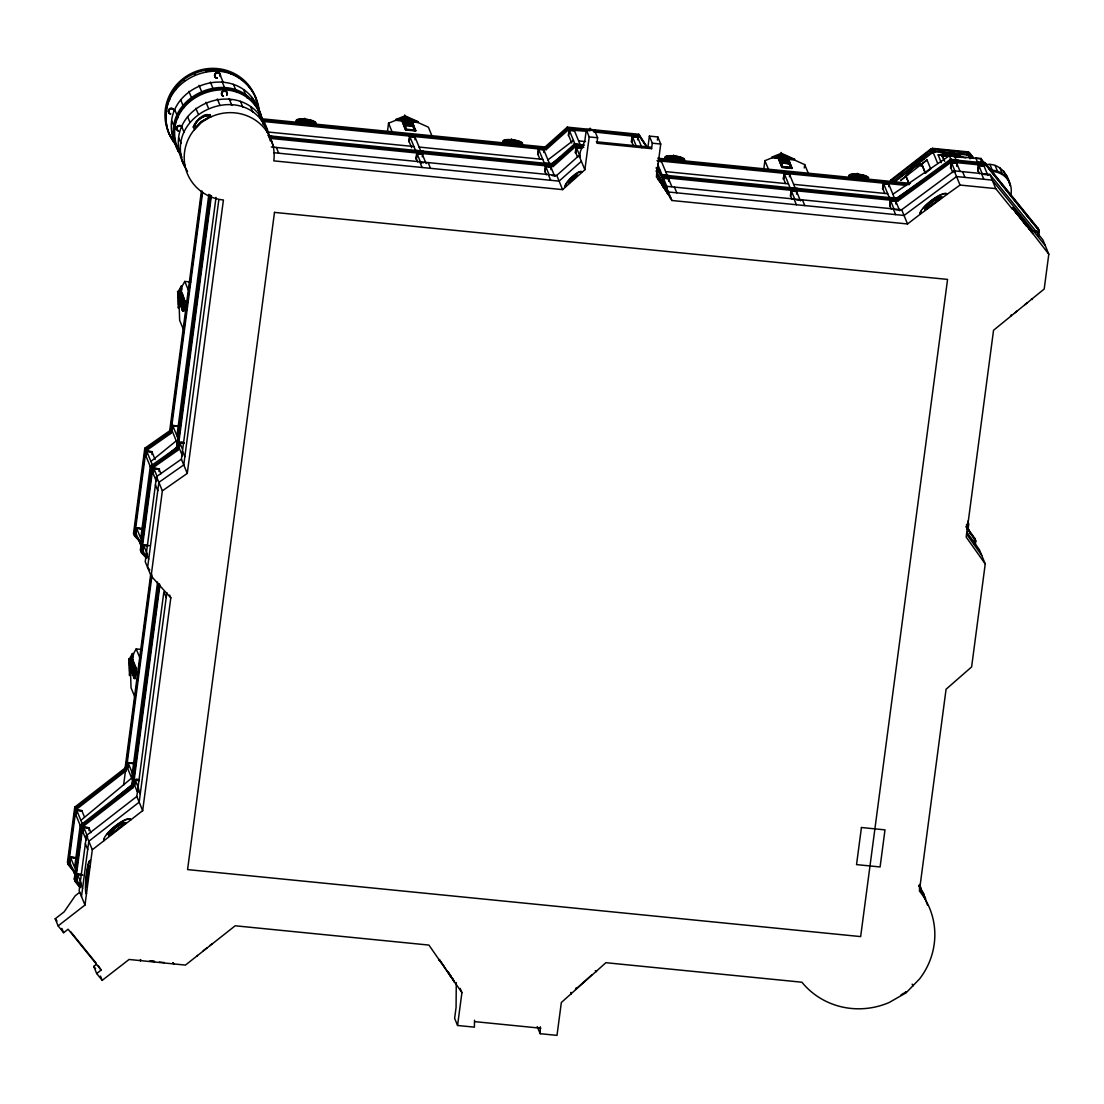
<?xml version="1.0" encoding="UTF-8"?>
<svg xmlns="http://www.w3.org/2000/svg" width="1104" height="1104" viewBox="0 0 1104 1104"><rect width="100%" height="100%" fill="white"/><g stroke="black" fill="none" stroke-linecap="round" stroke-linejoin="round"><path stroke-width="1.5" d="M969.188 155.512L969.795 157.016L970.471 156.492L969.202 152.476L967.849 153.525L970.03 158.797M970.471 156.492L970.526 154.477M177.551 146.625C156.064 124.918 165.973 84.359 194.566 73.595C221.628 61.148 255.562 80.178 259.026 109.572L255.41 96.904M257.908 110.179L257.922 106.895A46.92 45.181 -22.4 0 0 193.987 72.202A46.92 45.181 -22.4 0 0 174.432 142.209M89.314 866.171L86.554 887.078L86.747 877.432L87.947 869.51L89.728 866.212L87.492 874.589L86.968 887.119M263.815 124.876C248.897 58.733 148.874 96.131 180.89 155.609M255.935 98.187C231.868 43.829 147.136 79.557 169.505 134.757M970.913 158.383L968.76 155.733L968.07 151.883L932.369 148.322L933.073 152.173L894.102 182.436L892.46 179.662L894.102 182.436M934.577 149.744L934.757 152.338L934.357 149.206L932.894 149.578M940.967 150.379L941.146 152.987L940.746 149.84L942.65 150.544L942.83 153.152L942.65 150.544M949.895 151.262L950.075 153.87L949.675 150.737L951.579 151.441L951.758 154.036L951.579 151.441M958.824 152.159L959.003 154.753L958.603 151.621L960.508 152.324L960.687 154.933L960.508 152.324M966.897 152.959L967.076 155.567L966.676 152.421L968.581 153.125M76.148 874.382L68.531 865.081L75.845 809.812L74.741 807.134L125.138 767.998M79.861 887.326L75.5 881.999L82.8 826.703L81.572 823.708L80.661 832.347M141.036 542.892L134.647 536.02L145.894 450.901L144.79 448.224L169.699 430.781L201.37 191.282M145.88 557.534L141.602 552.925L152.863 467.806L151.621 464.798L150.71 473.437M75.845 809.812L126.201 770.702L152.048 574.963M145.894 450.901L170.803 433.458L202.625 192.275M82.8 826.703L133.17 787.607L159.928 585.037M152.863 467.806L177.772 450.363L211.416 195.656M74.741 807.134L67.427 862.403L68.531 865.081M70.228 856.98L69.58 862.817L70.228 856.98L76.066 857.767L70.311 857.201M76.452 809.922L75.803 815.746L76.452 809.922L82.289 810.709L76.535 810.129M76.99 861.023L75.748 858.015L70.559 857.504L69.897 862.569L75.5 876.162M84.442 816.946L81.972 810.943L76.783 810.433L76.121 815.497L81.254 827.959M74.644 867.427L80.206 825.419M81.599 874.534L77.294 874.106L76.549 879.709M83.518 827.048L89.355 827.834L83.518 827.048L82.772 832.664M82.814 875.127L77.625 874.616L76.949 879.681L80.137 887.409M90.942 832.72L89.038 828.083L83.849 827.558L83.173 832.623L86.36 840.365M166.221 597.568L163.861 591.841L136.813 796.439L86.443 835.535L79.129 890.804L84.994 905.032L58.126 925.897L63.632 932.701L68.117 929.223L101.168 970.057L96.683 973.535L102.203 980.338L129.071 959.473L140.484 960.618A16.988 4.016 7.5 0 1 140.608 959.569M88.982 830.636L89.258 827.614M81.489 896.531L88.803 841.262L139.173 802.166L166.87 592.641M134.647 536.02L133.529 533.342L144.79 448.224M84.994 905.032L92.308 849.763L86.443 835.535M136.344 527.919L142.181 528.706L136.344 527.919L135.599 533.536M146.515 451.012L152.352 451.798L146.515 451.012L145.769 456.628M141.864 528.954L136.675 528.43L135.999 533.494L141.671 547.239M155.126 459.554L152.035 452.047L146.846 451.522L146.17 456.587L151.841 470.332M140.76 538.352L150.268 466.509M151.979 454.6L152.255 451.591M140.539 550.344L151.8 465.226L176.709 447.782L210.146 194.856M149.15 545.611L143.396 545.045L142.664 550.661M153.566 468.137L159.404 468.924L153.566 468.137L152.835 473.754M147.619 545.942L143.727 545.555L143.065 550.62L146.252 558.362M161.005 473.809L159.086 469.172L153.898 468.662L153.235 473.726L156.423 481.454M134.578 696.362L131.045 687.806L130.631 675.538L129.513 675.427L132.397 653.582L133.515 653.692L136.192 648.917L142.209 649.511M179.883 294.851L180.711 288.586L179.731 290.352L179.883 294.851L180.725 294.934M131.611 659.571L132.728 659.681L136.454 668.72L135.143 678.574L134.302 678.491L130.576 669.466L131.887 659.599L135.985 669.507M183.167 328.882L179.648 320.326L179.221 308.057L178.379 307.975L181.277 286.143L182.119 286.226L184.782 281.437L190.799 282.044M130.99 669.079L132.149 660.316M216.025 197.368L181.401 459.181L156.506 476.624L145.245 561.743L151.11 575.971L170.816 597.857L142.664 810.667L130.865 819.817A16.988 4.416 -39 0 0 120.419 822.659M180.932 293.374L181.553 288.668L179.731 290.352M130.631 675.538L133.515 653.692M179.221 308.057L180.035 301.958L179.193 301.875L182.919 310.9L183.761 310.983L185.058 301.13L181.332 292.105L180.49 292.022C184.837 291.194 186.355 319.636 181.843 305.739M183.761 310.983L179.911 301.42L182.119 286.226M131.045 672.377L132.121 663.2M132.425 662.952L134.095 667.34L132.425 660.868M180.256 301.254C179.51 292.974 184.534 311.908 180.573 298.922L180.725 295.61L182.698 299.764L181.967 305.366L179.98 301.213L181.235 304.262M182.464 299.46L181.028 293.278M132.549 663.89L133.101 661.862M156.837 480.419L157.237 477.328M180.38 302.192L180.628 300.067L180.352 302.123M132.356 667.478C133.708 658.343 130.603 669.466 133.184 669.824M133.073 661.793L132.521 663.821M181.373 296.534L180.973 299.888L181.401 296.603M181.677 294.202L181.442 296.327L181.429 294.244M132.521 668.527L133.211 665.201L132.935 669.535M132.991 664.967L133.239 662.842L132.963 664.898M132.742 668.762L132.494 670.887L132.77 668.831M158.948 471.518L159.321 468.717M181.815 297.611L181.139 300.937L181.843 297.68M181.18 305.987L182.284 296.327L181.774 305.932L182.339 297.224M134.012 664.843L132.577 673.578L133.957 663.946L133.17 673.523L133.681 664.663M181.47 306.015L182.629 297.252M133.515 673.357L135.171 677.373L133.515 673.357L134.288 665.381M183.775 309.782L182.119 305.767L182.891 297.79M134.302 678.491L135.613 668.638L136.454 668.72M182.919 310.9L184.216 301.047L185.058 301.13M135.171 677.373L136.22 669.424L132.425 660.523M183.209 310.238L184.092 301.447C170.72 269.376 188.977 334.07 179.911 301.42M134.895 677.718L130.714 669.052L134.315 677.801L136.027 669.231M124.959 769.046L150.765 573.97M123.593 785.179L162.357 490.852L156.506 476.624M202.156 191.116L170.278 432.175L145.369 449.618L134.108 534.736L139.587 540.822M127.346 766.811L127.898 762.602L133.736 763.388L127.898 762.602M172.5 425.357L171.851 431.181L172.5 425.357L178.337 426.144L172.583 425.564M127.995 762.823L127.167 768.218M133.418 763.637L128.243 763.112L127.567 768.191L133.225 781.922M178.02 426.392L172.831 425.868L172.169 430.933L177.302 443.394M157.582 582.043L131.652 778.113L80.882 820.355M176.93 435.79L208.849 194.345M158.672 584.14L132.107 785.027L81.737 824.136L74.437 879.419L79.805 886.057M159.5 583.906L132.715 786.49L82.345 825.585L75.031 880.868L80.413 887.506M210.754 196.319L177.302 449.245L152.407 466.688L141.146 551.807L146.625 557.879M134.964 779.728C134.633 794.825 131.445 774.635 139.27 780.155M179.566 442.483C179.221 457.58 176.047 437.391 183.871 442.911M139.187 780.638L135.295 780.252L134.633 785.317L137.172 791.499M183.788 443.38L179.897 442.994L179.221 448.058L182.408 455.8M138.221 792.01L138.635 788.932M218.84 199.7L183.761 464.908L158.866 482.351L147.605 567.47L149.799 569.899M162.357 490.852L187.266 473.409L223.422 199.976A45.223 43.525 -22.4 0 1 193.435 130.796L194.497 129.72L193.283 127.07C194.828 121.274 206.724 109.489 210.961 117.024L211.871 116.486A45.223 43.525 -22.4 0 1 273.792 160.867L562.612 189.626L565.289 187.238A11.371 2.898 -43.1 0 1 570.423 178.903A11.371 2.898 -43.1 0 1 580.469 171.755M172.983 962.798A16.988 4.016 7.5 0 1 174.004 963.944L140.484 960.618M263.318 124.407L263.69 121.592L263.401 124.614M296.079 122.309L296.286 120.667A9.95 2.36 7.5 0 1 301.406 118.97A9.95 2.36 7.5 0 1 312.322 120.571L315.316 121.937L315.703 124.269M315.923 122.627L315.082 122.53A9.094 2.153 7.5 0 0 305.173 119.37A9.094 2.153 7.5 0 0 297.128 120.75L296.921 122.392A9.094 2.153 7.5 0 0 297.459 123.013M299.156 122.613L299.267 121.799A6.817 1.615 7.5 0 1 305.297 120.764A6.817 1.615 7.5 0 1 312.736 123.137L314.971 123.358A9.094 2.153 7.5 0 0 305.063 120.184A9.094 2.153 7.5 0 0 297.017 121.578L299.267 121.799M312.736 123.137L312.625 123.952A6.817 1.615 7.5 0 0 312.653 123.689M314.861 124.186L315.082 122.53M387.449 131.583L388.553 123.193L395.743 120.322L401.87 120.929L405.596 129.968L415.697 130.976L412.082 121.109L411.971 121.937L418.099 122.544L428.38 127.167L431.899 135.723M395.743 120.322L395.853 119.494L405.058 115.823L418.209 121.73L418.099 122.544M411.544 121.481L398.516 120.184L401.608 118.169L405.872 120.088L398.627 119.37L401.608 118.169M401.87 120.929L401.98 120.115L405.596 129.968M411.406 121.495L414.966 130.479L406.272 129.623L415.145 130.231L411.571 121.205L402.56 120.584L406.479 129.817L414.649 130.355M402.712 120.626L411.378 121.771L414.966 130.479M403.36 122.254L405.472 122.116L403.333 122.171M403.802 123.317L405.941 123.262M404.602 117.755L404.713 116.941L402.408 117.852L405.692 119.329L405.582 120.143L404.602 117.755L402.311 118.68M404.285 124.131L406.382 124.338M404.464 124.821L413.2 125.842M405.058 121.481L406.755 125.608L405.058 121.481L402.988 120.998L408.742 121.578L410.44 125.704M404.851 125.525L412.993 126.325M405.43 122.392L403.388 121.978M405.748 122.144L409.073 122.751M406.286 117.921L406.382 117.107L409.667 118.57L409.556 119.398L406.286 117.921L407.266 120.308M406.921 121.44L407.031 120.612M407.072 125.373L405.375 121.247L408.742 121.578M409.018 121.606L411.13 121.813L409.018 121.606L410.716 125.732M409.556 123.551L406.148 123.496L409.584 123.62M409.957 124.904L406.603 124.559M410.702 119.908L410.812 119.094L415.076 120.998L414.966 121.826L410.702 119.908L407.583 121.095M409.501 136.109L415.339 136.896L409.501 136.109L408.756 141.726M420.693 150.875L415.021 137.144L409.832 136.634L409.17 141.698L411.64 147.701M411.902 124.062L409.832 123.579L411.971 123.855M412.385 124.862L410.246 124.931M414.966 139.711L415.256 136.689M416.788 153.263L416.139 159.086L416.788 153.263L422.542 153.842L422.252 156.851M426.144 163.571L422.308 154.298L417.119 153.773L416.456 158.838L417.726 161.943M502.844 142.899L503.051 141.257A9.95 2.36 7.5 0 1 508.171 139.559A9.95 2.36 7.5 0 1 519.087 141.16L522.095 142.526L522.468 144.845M522.689 143.203L521.847 143.12A9.094 2.153 7.5 0 0 511.939 139.96A9.094 2.153 7.5 0 0 503.893 141.34L503.686 142.982A9.094 2.153 7.5 0 1 503.741 142.416M505.922 143.203L506.032 142.375A6.817 1.615 7.5 0 1 512.063 141.34A6.817 1.615 7.5 0 1 519.501 143.727L521.737 143.948A9.094 2.153 7.5 0 0 511.828 140.774A9.094 2.153 7.5 0 0 503.797 142.154L506.032 142.375M519.391 144.541L519.501 143.727M521.847 143.12L521.626 144.762A9.094 2.153 7.5 0 1 521.571 145.328M549.53 163.709L543.858 149.965L538.683 149.454L538.007 154.519L539.856 159.017M543.817 152.531L544.093 149.509L538.338 148.943L537.607 154.56M545.404 166.069L551.241 166.856L545.404 166.069L544.658 171.686M554.746 176.378L550.924 167.104L545.735 166.58L545.072 171.644L546.342 174.749M550.868 169.657L551.158 166.635M456.269 982.56L456.076 1007.414L454.627 1018.371L457.567 1025.478L474.389 1027.148L474.527 1020.248M573.321 130.369L569.015 129.941L568.27 135.557M580.193 144.707L574.535 130.962L569.347 130.451L568.67 135.516L571.762 143.023M457.567 1025.478L461.914 992.62L460.161 988.37M576.067 147.067L575.419 152.89L576.067 147.067L581.905 147.853L576.164 147.274M581.587 148.102L576.398 147.577L575.736 152.642L577.654 157.292M579.614 157.044L580.345 151.565L584.844 140.788L586.293 129.83L594.697 130.672L597.623 137.752L596.905 143.23L651.581 148.681L652.312 143.203L649.387 136.109L657.805 136.937L660.73 144.044L656.383 176.902L663.311 185.596L671.894 200.5L907.543 223.96L920.06 214.342A16.919 4.43 -37.6 0 1 931.886 200.059A16.919 4.43 -37.6 0 1 947.177 194.249L960.038 185.058L995.739 188.618L1011.995 208.697A16.919 1.256 52.2 0 1 1015.625 211.388M581.601 171.686A11.371 2.898 -43.1 0 1 582.194 172.169L584.872 169.781L589.205 136.924L586.293 129.83M632.109 136.22L631.46 142.043L632.109 136.22L637.946 137.006L632.206 136.427M641.962 147.757L637.629 137.255L632.44 136.73L631.778 141.795L633.627 146.308M637.574 139.808L637.864 136.786M647.938 147.053L649.387 136.109M657.391 140.07L657.805 136.937M570.975 992.386A16.988 4.319 -43.2 0 0 571.003 993.876L561.343 1002.515L556.996 1035.373L540.173 1033.703L540.311 1026.789M664.856 159.031L665.063 157.375A9.95 2.36 7.5 0 1 670.183 155.692A9.95 2.36 7.5 0 1 681.099 157.292L684.094 158.659L684.48 160.977M662.635 182.215L663.104 177.785L668.941 178.572L663.104 177.785M684.701 159.335L683.859 159.252A9.094 2.153 7.5 0 0 673.951 156.078A9.094 2.153 7.5 0 0 665.905 157.472L665.698 159.114A9.094 2.153 7.5 0 0 666.236 159.721M662.993 181.677L663.435 178.296L668.624 178.82L671.812 186.548M668.044 158.507L667.934 159.335A6.817 1.615 7.5 0 1 673.964 158.3A6.817 1.615 7.5 0 1 681.403 160.673L681.513 159.845A6.817 1.615 7.5 0 0 674.075 157.472A6.817 1.615 7.5 0 0 668.044 158.507L665.795 158.286A9.094 2.153 7.5 0 1 673.84 156.906A9.094 2.153 7.5 0 1 683.749 160.08L681.513 159.845M668.569 181.373L668.858 178.365M683.859 159.252L683.638 160.894A9.094 2.153 7.5 0 1 682.907 161.915M763.802 169.064L764.906 160.673L772.096 157.789L778.223 158.396L781.949 167.435L792.051 168.443L788.435 158.59L788.325 159.404L794.452 160.011L804.733 164.634L808.266 173.19M772.096 157.789L772.207 156.975L781.411 153.29L794.563 159.197L794.452 160.011M777.865 156.464L777.975 155.65L782.239 157.555L782.129 158.383L777.865 156.464L774.87 157.665L787.939 158.672L778.955 157.775L787.732 159.238L788.932 162.136M778.223 158.396L778.334 157.582L781.949 167.435M778.955 157.775L782.833 167.284L790.961 168.098L787.483 159.28L779.355 158.479L781.411 158.962L783.15 162.812M779.714 159.721L781.825 159.583L779.686 159.652M780.956 155.222L781.066 154.408L778.775 155.319L782.046 156.796L781.936 157.61L780.956 155.222L778.665 156.147M780.597 161.874L782.736 161.805M789.76 163.461L780.763 162.15L789.733 163.047L791.32 167.96L782.667 166.814M780.859 162.44L789.595 163.765M781.411 158.962C788.532 170.099 776.195 154.988 785.068 159.321L786.324 162.371M782.639 155.388L782.75 154.574L786.02 156.05L785.91 156.865L782.639 155.388L783.619 157.775M782.267 160.66L780.128 160.729L782.294 160.729M782.543 161.032L785.938 161.087M782.984 161.764L786.352 162.095M782.529 166.801L791.32 167.96M785.068 159.321C791.72 169.892 781.135 156.768 787.483 159.28M784.116 173.618L783.385 179.221L784.033 173.397L789.871 174.184L786.904 173.687M795.211 188.163L789.553 174.432L784.364 173.921L783.688 178.986L785.551 183.485M785.91 161.018L782.515 160.963M786.186 161.391L788.325 161.336L786.158 161.322M787.069 157.375L787.166 156.561L791.43 158.479L791.333 159.293L787.069 157.375L784.075 158.576M787.732 159.238L791.499 167.698M787.814 160.453L785.786 160.039M788.698 162.605L786.6 162.398M789.346 163.806L781.218 162.992L782.915 167.118M789.415 176.778L789.788 173.977M791.099 190.523L796.936 191.309L791.099 190.523L790.354 196.139M800.441 200.845L796.619 191.558L791.43 191.047L790.754 196.112L792.023 199.203M796.564 194.125L796.84 191.102M804.292 167.987L804.733 164.634M848.81 177.344L849.017 175.702A9.95 2.36 7.5 0 1 854.137 174.004A9.95 2.36 7.5 0 1 865.053 175.605L868.048 176.971L868.434 179.29M868.655 177.647L867.813 177.565A9.094 2.153 7.5 0 0 857.905 174.404A9.094 2.153 7.5 0 0 849.859 175.784L849.652 177.427A9.094 2.153 7.5 0 0 850.19 178.048M851.888 177.647L851.998 176.819A6.817 1.615 7.5 0 1 858.029 175.784A6.817 1.615 7.5 0 1 865.467 178.172L867.703 178.393A9.094 2.153 7.5 0 0 857.794 175.219A9.094 2.153 7.5 0 0 849.763 176.599L851.998 176.819M865.357 178.986L865.467 178.172M867.592 179.207L867.813 177.565M883.283 183.278L889.12 184.064L883.283 183.278L882.538 188.894M894.461 198.044L888.803 184.313L883.614 183.802L882.938 188.867L884.801 193.366M888.651 186.659L889.024 183.857M890.335 200.404L889.686 206.241L890.335 200.404L896.089 200.983L895.799 204.005M899.691 210.726L895.855 201.439L890.666 200.928L890.003 205.993L891.273 209.084M937.627 163.254L932.162 149.965L932.369 148.322M932.452 150.682L932.673 149.04L968.36 152.6L968.153 154.243L932.452 150.682L931.417 149.399L891.107 180.697M944.679 161.308L942.209 155.291L938.165 154.891L948.722 156.216M942.016 156.658L942.209 155.291M956.713 165.945L956.989 162.923L951.248 162.343L950.503 167.96M959.956 171.106L956.768 163.378L951.579 162.868L950.903 167.932L952.821 172.569M956.63 165.724L956.989 162.923M965.793 157.913L961.832 157.251M967.849 153.525L968.07 151.883M978.53 165.062L977.868 170.885L978.53 165.062L984.368 165.848L978.613 165.269M987.873 175.37L984.05 166.097L978.862 165.572L978.185 170.637L979.469 173.742M980.987 161.253L981.359 158.452L975.701 158.093M967.573 527.753L968.249 522.689M974.239 541.664L974.68 538.297L966.11 526.235M974.611 544.81L975.287 539.746L966.704 527.698M966.994 532.28L979.386 549.695L985.237 563.923L971.617 666.926L946.073 689.241L919.397 890.983A74.575 71.801 -22.4 0 1 919.618 978.862L906.163 992.758L889.217 1002.473A74.575 71.801 -22.4 0 1 801.918 982.215L605.889 962.702L596.229 971.341L595.346 970.623M1038.174 234.986L1038.836 230.005L985.817 164.468L950.875 160.991L897.58 199.796L661.931 176.336L656.452 168.001M655.997 171.01L666.029 186.272L901.678 209.732L954.173 170.83L989.874 174.391L1042.935 239.954L1048.8 254.182L1044.191 289.027L993.545 330.262L966.193 537.124L985.237 563.923M967.835 530.748L968.774 523.972L967.67 521.281M975.343 544.424L975.812 541.029L974.501 537.869M1038.533 236.187L1039.306 231.122L1038.064 228.128M196.995 120.985L193.283 127.07M194.47 125.842C196.595 120.433 202.694 114.871 208.573 115.644C202.874 115.409 193.117 122.392 195.408 127.816L201.425 121.785L209.208 117.176L208.421 115.409M180.476 154.284C139.366 89.314 248.414 46.754 262.766 122.254M177.109 148.723C154.629 96.641 237.581 60.913 260.13 112.87M178.172 151.303C154.698 97.649 238.229 61.645 261.193 115.437M187.542 171.41C145.976 104.908 257.329 63.659 270.259 140.939M184.175 165.848C161.681 113.781 244.633 78.039 267.196 129.996M940.829 198.403L924.876 210.188L924.904 209.291A11.233 2.939 -37.6 0 1 932.632 201.37A11.233 2.939 -37.6 0 1 941.574 197.05L942.167 197.409M924.876 210.188L925.083 209.512A11.233 2.939 -37.6 0 1 932.797 201.577A11.233 2.939 -37.6 0 1 941.74 197.271M178.379 307.975L177.854 292.256L181.277 286.143M179.441 290.876L179.593 295.389L178.462 292.643L180.283 290.959L180.435 295.472L179.29 292.726L180.283 290.959M129.513 675.427L128.975 659.709L132.397 653.582M131.845 656.024L130.865 657.791L131.031 662.234M131.983 657.915L132.977 656.135M129.568 667.603L130.686 667.713L130.838 672.212L129.72 672.101L129.568 667.603L130.548 665.864M210.008 114.719L205.468 115.382L198.706 119.177M209.208 117.176L201.287 121.55L195.408 127.816M209.87 114.485L210.823 116.789L201.521 122.296L194.497 129.72M262.379 121.385L546.149 149.675L568.394 129.83L586.997 131.362M269.362 138.29L553.104 166.566L575.363 146.722L583.823 147.439M591.703 974.929L575.488 989.419A11.316 2.87 -43.2 0 1 576.04 987.997M571.003 993.876L596.229 971.341M261.262 118.735L545.031 146.984L567.29 127.139L638.802 134.26L647.027 146.763M271.294 146.97L556.747 175.398L579.007 155.554L584.872 169.781M581.366 161.281L559.107 181.125L273.654 152.697M565.289 187.238L582.194 172.169M99.898 811.357L105.101 807.024M114.223 799.448L132.452 784.282M150.931 461.444L176.254 440.855M161.018 460.037L177.013 447.023M1014.493 313.108L1017.074 311.011M1024.816 304.718L1027.396 302.62M203.191 950.792L207.097 947.715M209.705 945.645L212.313 943.589M174.004 963.944L185.431 965.089L235.193 925.787L428.918 945.079L461.914 992.62M128.437 767.308L75.32 808.542L68.006 863.811L74.465 871.787M891.604 181.58L890.818 179.993L931.127 148.695L932.162 149.965M891.328 181.235L892.681 180.187M900.74 173.935L902.175 176.171L900.74 173.935L901.858 172.362L903.514 175.136L902.078 172.886M910.814 166.111L912.249 168.346L910.814 166.111L911.932 164.537L913.588 167.311L912.152 165.062M920.888 158.286L922.323 160.522L920.888 158.286L922.006 156.713L923.662 159.487L922.226 157.237M930.299 150.986L931.721 153.221L930.299 150.986L931.638 149.937L931.127 148.695M912.001 165.614L926.78 154.146M891.935 182.091L893.288 181.042M901.347 174.791L902.686 173.742M911.421 166.966L912.76 165.917M921.495 159.142L922.834 158.093M930.893 151.828L932.245 150.793L931.638 149.937M892.142 181.981L931.141 151.703M892.253 182.836L893.591 181.787M901.651 175.536L902.989 174.487M911.725 167.711L913.063 166.663M921.799 159.887L923.151 158.838M931.21 152.587L932.245 150.793M909.254 184.023L905.97 176.281L900.602 180.463L927.015 159.942L921.647 164.11L925.373 173.149L930.741 168.981L927.015 159.942M968.153 154.243L969.491 153.194L973.783 158.493M969.436 155.209L932.549 151.538M108.647 836.114L125.732 822.853L109.958 835.093M92.308 849.763L130.865 819.817M79.736 892.267L75.251 895.744L64.156 911.835L55.2 918.79L58.126 925.897M1011.995 208.697L1012.437 208.352A16.919 1.256 52.2 0 1 1020.965 216.812A16.919 1.256 52.2 0 1 1032.985 233.744L1048.8 254.182M1026.582 226.361L1015.735 212.065A11.371 0.842 52.2 0 1 1021.545 218.206A11.371 0.842 52.2 0 1 1029.08 228.556L1028.638 228.901M96.683 973.535L93.757 966.428L96.324 964.441M905.791 992.054L901.043 994.856M547.957 159.887L573.431 140.374M551.393 163.958L560.777 156.754M656.176 167.836L662.4 177.454L898.049 200.914L951.344 162.109L986.286 165.586L1039.306 231.122M920.06 214.342L947.177 194.249M924.71 209.967L941.988 197.202M892.888 194.235L949.412 155.747L981.125 158.907L986.534 165.6M896.393 198.361L921.826 181.042M926.077 178.158L931.721 174.308M440.179 960.494L438.868 959.597L439.944 960.659M450.225 975.205L450.887 976.943L447.286 971.037M663.545 187.652L661.282 183.443L668.831 195.284M409.667 118.57L407.376 119.494L406.382 117.107M777.975 155.65L774.98 156.837L782.239 157.555M786.02 156.05L783.73 156.961L782.75 154.574M787.166 156.561L784.185 157.748L791.43 158.479M410.812 119.094L407.693 120.267L415.076 120.998M985.969 164.662C998.968 162.343 1008.366 174.322 1010.422 185.955L1008.656 181.663M989.653 170.306C997.492 169.45 1005.344 174.101 1008.849 181.084M585.465 129.734L590.626 129.43L597.14 130.99M859.271 178.807L860.444 178.503L856.911 178.255M305.698 122.82C300.426 122.917 312.266 125.594 305.187 121.578A6.817 1.615 7.5 0 0 299.57 123.082M514.478 144.058L510.848 143.575L511.497 144.072M674.475 159.542C669.604 160.025 680.947 161.915 673.964 158.3M593.745 131.914L639.906 136.951L646.475 146.708M657.142 160.701L906.522 185.431M938.952 150.641L944.058 151.151M950.861 151.828L954.256 152.173M932.866 150.613L934.55 150.779M940.953 151.414L942.637 151.579M949.882 152.297L951.551 152.476M958.796 153.194L960.48 153.359M966.883 153.994L968.567 154.16M933.184 151.358L934.853 151.524M941.257 152.159L942.94 152.324M950.185 153.056L951.869 153.221M959.1 153.939L960.784 154.105M967.187 154.739L968.87 154.905M953.608 156.699L960.163 157.361A8.239 1.946 7.5 0 0 951.137 154.477A8.239 1.946 7.5 0 0 943.851 155.733M957.085 163.13L951.248 162.343M590.005 130.755L567.87 128.547L545.611 148.391L262.876 120.239M595.111 131.266L639.382 135.668L646.682 146.777M983.774 174.418L988.508 174.887M589.205 136.924L597.623 137.752M652.312 143.203L660.73 144.044M395.853 119.494L418.209 121.73M772.207 156.975L794.563 159.197M409.418 122.572L411.53 122.779M779.755 159.445L781.853 159.652M782.129 159.68L785.496 160.011M596.298 141.781L650.987 147.232L651.581 148.681M578.62 140.884L585.437 141.574M607.573 143.768L610.981 144.113M629.722 145.976L633.13 146.321M413.434 125.718L404.423 125.097M780.721 162.426L789.788 163.185M584.513 145.162L574.301 144.155L552.041 163.985L268.272 135.737M583.423 146.459L574.908 145.604L552.649 165.448L268.962 137.2M405.706 129.14L415.794 130.148M782.06 166.607L792.161 167.615M296.286 120.667L297.128 120.75M503.051 141.257L503.893 141.34M665.063 157.375L665.905 157.472M849.017 175.702L849.859 175.784M657.736 158.203L910.414 183.361M658.315 159.611L909.379 184.603M657.487 160.798L661.876 161.446L657.57 161.018M657.68 161.308L661.558 161.695L667.754 176.695M267.554 131.969L413.931 146.556M419.12 147.067L542.768 159.376M665.657 171.617L788.449 183.844M793.638 184.354L887.699 193.724M268.106 135.309L271.639 136.068M416.884 153.484L422.625 154.049M890.431 200.624L896.172 201.19M420.458 162.454L423.619 162.771M552.235 175.577L555.381 175.895M796.343 199.879L801.076 200.348M895.592 209.76L900.326 210.229M1034.476 230.915L1037.429 231.412L1034.558 231.122M1034.517 231.398L1037.111 231.661L1039.03 236.297M178.462 292.643L179.29 292.726M180.752 292.905L184.823 301.847M178.241 294.285L179.372 297.031L178.393 298.784L178.241 294.285L179.083 294.368M181.042 295.361L182.698 299.764M180.573 298.922L182.27 303.048M181.429 305.739L182.119 305.767M179.648 442.69L183.968 443.132M147.798 545.693L143.396 545.045M131.638 659.323L132.756 659.433M134.012 665.008L132.701 660.896M131.928 666.788L132.908 669.797M133.846 667.051C137.006 686.798 125.953 655.1 132.935 671.95M132.038 667.727L132.052 669.811M130.576 669.466L131.417 669.548M130.258 669.728L131.39 669.838M135.047 779.948L139.366 780.376M81.696 874.741L77.294 874.106M151.179 960.977L154.477 961.308M149.495 961.087L154.436 961.584M159.376 962.067L164.317 962.564M475.12 1021.669L540.891 1028.224M591.73 130.148L594.973 130.921M401.497 118.997L405.761 120.916M595.622 970.913L596.505 971.63M905.956 992.579L905.653 991.82M177.454 145.963L175.012 143.617L168.967 133.474M133.529 533.342L140.098 540.629M1045.295 245.681L992.234 180.118L956.533 176.557L904.038 215.459L668.389 191.999L656.521 173.949M969.202 152.476L973.48 157.775M969.712 153.732L970.747 155.002M969.133 154.463L970.168 155.747M1015.735 212.065L1029.08 228.556M1012.437 208.352L1032.985 233.744M969.215 155.567L971.368 158.217M921.647 164.11L922.516 165.186M921.15 166.235L920.46 165.379A8.225 2.139 -39 0 0 913.132 168.36A8.225 2.139 -39 0 0 907.502 175.453M890.818 179.993L891.853 181.263L890.169 181.097L890.473 181.815M70.656 866.378L74.948 871.691M73.982 872.491L76.135 875.141M70.711 931.721L96.31 963.337M98.435 965.972L101.168 970.057M55.2 918.79L57.035 921.053M93.757 966.428L95.593 968.705M1038.243 228.556L985.223 163.006L950.282 159.528L896.986 198.334L661.337 174.874L656.77 167.932M988.701 168.277L1018.992 205.73M1025.492 213.748L1027.658 216.425M1030.901 220.441L1033.068 223.118M657.335 167.104L660.468 171.092M657.349 169.533L661.517 174.846M140.098 543.416L142.126 546.052M441.048 962.067L444.015 966.166M966.497 533.991L981.746 555.422M966.994 528.402L975.812 541.029M661.406 183.512L658.039 179.428M662.027 185.003L663.518 187.211M439.102 959.445L441.876 963.447M443.725 966.11L451.136 976.778M658.398 179.193L670.597 197.74M662.952 185.817L666.154 190.84M664.36 188.508L665.933 191.047M966.152 527.063L967.918 529.92M450.542 975.522L454.517 982.463M918.832 885.505L923.261 892.805L927.457 905.087M919.425 888.32L925.621 898.518M182.284 127.319L181.912 126.684A2.912 2.801 -22.4 0 0 177.302 126.822A2.912 2.801 -22.4 0 0 178.503 131.1M169.257 112.884L168.912 112.318A2.636 2.525 -22.4 0 1 170.651 108.841A2.636 2.525 -22.4 0 1 173.921 110.869M174.846 143.216L177.371 147.384M177.716 150.185L181.925 157.127M181.815 160.135L185.182 165.683M666.292 190.813L667.396 192.731M452.626 978.379L454.31 981.401M666.568 192.124L667.037 192.952M669.714 196.912L670.238 197.975M1003.674 171.079L1006.034 176.806M999.782 167.684L1002.142 173.411M995.09 165.407L997.45 171.134M989.929 164.413L992.289 170.14M986.286 165.586L985.044 162.578L976.805 162.164M989.874 174.391L995.739 188.618M981.125 158.907L982.698 162.716M975.936 158.396L977.509 162.205M978.862 165.572L982.049 173.314M981.456 173.549L983.816 179.276M958.686 160.37L950.102 159.1L951.344 162.109M962.591 171.672L964.951 177.399M954.822 155.802L949.164 155.443M954.601 156.271L956.174 160.08M949.412 155.747L950.986 159.569M951.579 162.868L955.402 172.141M954.173 170.83L960.038 185.058M944.03 160.08L942.167 155.567A9.95 2.36 7.5 0 1 950.958 154.049A9.95 2.36 7.5 0 1 961.791 157.513M938.165 154.891L941.229 162.688M925.538 173.356L921.826 164.33A9.95 2.594 -39 0 0 912.953 167.918A9.95 2.594 -39 0 0 906.149 176.502M905.97 176.281L909.075 183.816M898.049 200.914L896.807 197.906L888.568 197.492M901.678 209.732L907.543 223.96M883.614 183.802L889.796 198.803M890.666 200.928L893.854 208.656M893.274 208.904L895.634 214.618M857.463 173.328L857.808 174.184M852.302 178.117A6.817 1.615 7.5 0 1 857.918 176.612L858.429 177.854M966.497 524.276L970.209 533.273M973.562 541.402L974.832 544.493M787.939 158.672L792.051 168.443M797.737 188.453L789.319 187.611M802.429 199.852L804.788 205.579M781.066 152.435L781.411 153.29M781.066 154.408L782.046 156.796M779.355 158.479L781.052 162.605M784.364 173.921L790.547 188.922M791.43 191.047L794.618 198.775M794.024 199.024L796.384 204.737M764.906 160.673L768.439 169.229M673.509 155.015L673.854 155.871M669.742 175.715L661.158 174.446L662.4 177.454M674.447 187.114L676.807 192.841M657.611 164.179L662.041 174.915M663.435 178.296L667.258 187.583M666.029 186.272L671.894 200.5M638.802 134.26L639.906 136.951M632.44 136.73L636.152 145.742M590.102 128.161L590.626 129.43M582.719 144.983L574.121 143.727L575.363 146.722M574.756 130.507L569.015 129.941M569.347 130.451L575.005 144.182M576.398 147.577L580.235 156.865M567.29 127.139L568.394 129.83M912.139 984.119L912.994 985.9M545.031 146.984L546.149 149.675M553.104 166.566L551.876 163.571L543.637 163.157M556.747 175.398L562.612 189.626M538.683 149.454L544.865 164.468M545.735 166.58L548.923 174.322M548.329 174.556L550.689 180.283M511.497 138.883L511.842 139.739M507.178 144.141A6.817 1.615 7.5 0 1 511.952 142.168L512.463 143.41M412.592 123.441L415.697 130.976M428.131 162.592L430.491 168.319M411.13 121.813L414.607 130.617M423.205 151.165L414.8 150.323M404.699 114.968L405.058 115.823M404.713 116.941L405.692 119.329M409.832 136.634L415.504 150.365M417.119 153.773L420.955 163.061M402.601 120.308L406.548 129.651M419.727 161.75L422.087 167.477M388.553 123.193L392.086 131.762M304.732 118.307L305.077 119.149M276.345 147.481L278.705 153.208M249.38 86.774L249.904 88.044M263.456 122.061L269.652 137.062M270.521 139.187L273.709 146.915M260.93 118.294L262.628 122.434M251.96 97.621L254.237 103.141M254.845 104.59L255.3 105.722M258.943 114.54L261.303 120.267M240.81 78.563L241.334 79.847M243.639 89.783L245.916 95.303M246.509 96.752L246.979 97.87M250.608 106.702L252.968 112.429M230.281 72.85L230.805 74.134M233.455 84.359L235.732 89.879M236.325 91.328L236.794 92.446M240.437 101.278L242.797 107.005M219.061 71.305L218.537 70.035L205.606 70.49L206.144 71.774M219.944 74.451L223.036 81.958M222.111 81.724L224.388 87.244M224.981 88.693L225.451 89.824M229.08 98.642L231.44 104.369M210.367 82.069L212.644 87.575M213.238 89.038L213.707 90.155M217.336 98.974L219.696 104.701M194.566 73.595L195.091 74.879M199.037 85.339L201.301 90.859M201.908 92.308L202.363 93.426M206.006 102.258L208.366 107.985M183.982 79.75L184.506 81.034M188.881 91.342L191.158 96.862M191.751 98.311L192.22 99.429M195.85 108.261L198.209 113.988M201.287 121.55L201.521 122.296M180.601 99.664L182.878 105.17M183.471 106.633L183.926 107.75M187.57 116.569L189.929 122.296M175.315 88.32L175.84 89.59M174.749 109.724L177.026 115.23M177.62 116.693L178.089 117.811M181.732 126.643L184.092 132.356M169.16 98.711L169.699 99.995M171.741 120.847L174.018 126.353M174.611 127.816L175.081 128.933M178.71 137.752L181.07 143.479M165.945 110.234L166.469 111.504M171.769 132.273L174.046 137.779M174.639 139.242L175.108 140.36M178.738 149.178L181.097 154.905M165.876 122.089L166.414 123.372M537.234 1026.596L540.173 1033.703M184.782 281.437L188.315 289.993M177.496 291.401L177.854 292.256M172.831 425.868L178.489 439.613M179.897 442.994L182.45 449.19M177.785 439.571L176.53 447.355L177.772 450.363M182.491 450.97L184.851 456.697M169.699 430.781L170.803 433.458M181.401 459.181L187.266 473.409M146.846 451.522L152.504 465.267M153.898 468.662L157.085 476.39M155.416 484.849L157.775 490.576M169.643 595.028L170.816 597.857M136.675 528.43L141.809 540.891M143.727 545.555L147.563 554.843M141.629 542.133L140.374 549.916L141.602 552.925M146.335 553.532L148.695 559.259M136.192 648.917L139.711 657.473M134.564 665.408L136.22 669.424M128.63 658.853L128.975 659.709M131.031 668.983L135.143 678.574M128.243 763.112L133.901 776.857M135.295 780.252L138.483 787.98M133.198 776.816L131.928 784.613L133.17 787.607M137.89 788.215L140.249 793.942M125.69 769.447L126.201 770.702M136.813 796.439L142.664 810.667M76.783 810.433L82.441 824.164M83.849 827.558L87.671 836.846M85.353 843.746L87.713 849.473M70.559 857.504L76.135 871.015M77.625 874.616L81.448 883.89M75.514 871.194L74.258 878.991L75.5 881.999M80.219 882.593L82.579 888.32M100.436 976.074L102.203 980.338M61.879 928.436L63.632 932.701M1006.489 175.357L1008.062 180.228M923.261 892.805L925.097 899.36M919.618 884.497L921.454 891.066L920.06 885.532M919.48 884.677L920.86 889.603M919.039 885.739L920.419 890.652M264.836 124.269L267.03 132.094M260.737 114.319L262.931 122.144M257.867 107.35L259.619 113.602M130.479 661.848L130.631 666.347M197.368 955.402L197.368 956.354M104.107 840.599A16.988 4.416 -39 0 1 104.107 839.137M106.784 834.555A16.988 4.416 -39 0 1 119.26 823.418M920.239 213.127A16.919 4.43 -37.6 0 1 921.178 211.099M922.972 208.628A16.919 4.43 -37.6 0 1 937.365 196.76A16.919 4.43 -37.6 0 1 947.356 194.456M1017.916 214.024A16.919 1.256 52.2 0 1 1031.743 232.558M571.279 994.18A16.988 4.319 -43.2 0 1 571.265 992.689M448.334 972.058A16.988 0.952 56.1 0 1 449.839 974.404M109.255 834.748A11.233 2.926 -39 0 1 117.493 826.523A11.233 2.926 -39 0 1 125.732 822.853M103.942 840.379A16.988 4.416 -39 0 1 115.561 825.751A16.988 4.416 -39 0 1 130.7 819.61M108.468 835.907A11.233 2.926 -39 0 1 116.155 827.186A11.233 2.926 -39 0 1 125.566 822.632M140.456 960.88A16.988 4.016 7.5 0 1 140.567 959.845M172.942 963.061A16.988 4.016 7.5 0 1 173.963 964.22M86.485 893.757A16.988 2.222 -84.3 0 1 86.112 892.101M86.057 881.889A16.988 2.222 -84.3 0 1 86.719 874.575M86.899 873.14A16.988 2.222 -84.3 0 1 87.52 869.055M88.21 865.536A16.988 2.222 -84.3 0 1 90.293 860.485M86.071 893.716A16.988 2.222 -84.3 0 1 86.485 873.098A16.988 2.222 -84.3 0 1 90.39 860.996M1015.294 212.41A11.371 0.842 52.2 0 1 1026.32 225.423M1031.495 298.784A16.919 4.375 -40.4 0 1 1032.392 299.529M1010.629 316.268A11.233 2.898 -40.4 0 1 1011.223 314.875M565 186.935A11.371 2.898 -43.1 0 1 572.286 176.557A11.371 2.898 -43.1 0 1 581.905 171.865M569.402 183.057A5.824 1.477 -43.1 0 1 572.576 178.751A5.824 1.477 -43.1 0 1 577.185 175.633M943.768 156.326A8.239 1.946 7.5 0 1 949.937 155.485A8.239 1.946 7.5 0 1 958.451 157.306M992.882 171.562A20.383 19.624 -22.4 0 1 1010.809 195.077M665.753 158.548A9.094 2.153 7.5 0 1 666.43 158.093M667.658 157.762A9.094 2.153 7.5 0 1 669.369 157.582M676.09 158.038A9.094 2.153 7.5 0 1 678.339 158.479M680.354 159.031A9.094 2.153 7.5 0 1 681.968 159.638M682.948 161.639A9.094 2.153 7.5 0 0 683.68 160.618L681.43 160.397A6.817 1.615 7.5 0 1 681.389 160.811M666.278 159.459A9.094 2.153 7.5 0 1 665.726 158.838L667.975 159.059A6.817 1.615 7.5 0 0 668.389 159.528M305.187 121.578A6.817 1.615 7.5 0 1 312.57 124.379M298.88 121.04A9.094 2.153 7.5 0 1 302.662 120.86M309.562 121.757A9.094 2.153 7.5 0 1 311.576 122.309M298.618 123.372A9.094 2.153 7.5 0 1 296.948 122.116L299.198 122.337A6.817 1.615 7.5 0 0 300.454 123.289M314.902 123.91A9.094 2.153 7.5 0 1 314.833 124.462M504.418 141.961A9.094 2.153 7.5 0 1 507.357 141.45M511.718 141.602A9.094 2.153 7.5 0 1 514.078 141.905M511.952 142.168A6.817 1.615 7.5 0 1 518.839 145.3M505.384 143.962A9.094 2.153 7.5 0 1 503.714 142.706L505.963 142.927A6.817 1.615 7.5 0 0 507.219 143.865M521.599 145.052A9.094 2.153 7.5 0 0 521.668 144.486L519.418 144.265A6.817 1.615 7.5 0 1 517.955 145.273M857.918 176.612A6.817 1.615 7.5 0 1 865.301 179.4M851.612 176.074A9.094 2.153 7.5 0 1 857.684 176.047M862.293 176.792A9.094 2.153 7.5 0 1 864.308 177.344M865.922 177.951A9.094 2.153 7.5 0 1 867.054 178.586M851.35 178.406A9.094 2.153 7.5 0 1 849.68 177.151L851.929 177.371A6.817 1.615 7.5 0 0 853.185 178.31M867.565 179.497A9.094 2.153 7.5 0 0 867.634 178.931L865.384 178.71A6.817 1.615 7.5 0 1 864.832 179.483M227.038 94.53A2.912 2.801 -22.4 0 0 227.038 92.377L226.651 91.742A2.912 2.801 -22.4 0 0 222.056 91.88A2.912 2.801 -22.4 0 0 223.256 96.172M231.343 105.073A4.264 4.099 -22.4 0 1 232.42 105.322M226.748 95.399A2.912 2.801 -22.4 0 0 227.12 92.584L226.734 91.963A2.912 2.801 -22.4 0 0 222.139 92.087A2.912 2.801 -22.4 0 0 223.339 96.379M226.858 94.654A2.636 2.525 -22.4 0 0 224.443 91.204A2.636 2.525 -22.4 0 0 222.028 94.792L222.373 95.358A2.636 2.525 -22.4 0 0 223.45 96.117M228.983 99.346A4.264 4.099 -22.4 0 1 231.026 100.105M178.42 130.893A2.912 2.801 -22.4 0 1 177.22 126.601A2.912 2.801 -22.4 0 1 181.815 126.477M178.02 130.534A2.636 2.525 -22.4 0 1 177.537 130.079L177.192 129.513A2.636 2.525 -22.4 0 1 178.6 126.146A2.636 2.525 -22.4 0 1 182.022 127.429M220.124 74.12A2.912 2.801 -22.4 0 1 220.317 75.569M217.074 78.094A2.912 2.801 -22.4 0 1 216.343 77.915M215.68 77.57A2.912 2.801 -22.4 0 1 215.39 73.347A2.912 2.801 -22.4 0 1 219.737 73.499L220.207 74.341A2.912 2.801 -22.4 0 1 220.207 76.493M217.157 78.301A2.912 2.801 -22.4 0 1 215.018 74.161A2.912 2.801 -22.4 0 1 219.834 73.72M220.124 75.748A2.636 2.525 -22.4 0 0 217.184 72.988A2.636 2.525 -22.4 0 0 215.114 76.535L215.459 77.101A2.636 2.525 -22.4 0 0 215.942 77.556M217.198 78.025A2.636 2.525 -22.4 0 1 216.536 77.873M225.823 88.417A3.202 3.077 -22.4 0 1 226.417 88.969M170.872 113.878A2.912 2.801 -22.4 0 1 168.733 109.724A2.912 2.801 -22.4 0 1 173.535 109.282L173.921 109.917A2.912 2.801 -22.4 0 1 174.115 110.621M170.223 113.919A2.912 2.801 -22.4 0 1 169.022 109.627A2.912 2.801 -22.4 0 1 173.632 109.503L174.004 110.124A2.912 2.801 -22.4 0 1 174.197 110.828M170.333 113.657A2.636 2.525 -22.4 0 1 169.74 113.339M174.929 126.698A2.636 2.525 -22.4 0 1 174.929 126.035M175.177 128.671A3.202 3.077 -22.4 0 1 174.749 125.621M174.584 127.553A3.202 3.077 -22.4 0 1 174.57 125.194M179.414 298.397L178.586 304.663L178.434 300.164L179.414 298.397M181.07 301.144L181.111 303.296L181.07 301.144M181.843 295.251L181.884 297.404L181.843 295.251M274.496 212.396L187.583 869.593L860.651 936.592L947.563 279.409L274.496 212.396M409.391 122.503L411.488 123.055L409.391 122.503M782.101 159.611L785.468 160.287L782.101 159.611M861.437 827.517L856.538 864.611L880.095 866.957L884.994 829.863L861.437 827.517M130.562 658.329L129.582 660.082L130.714 662.842L130.562 658.329M130.493 664.484L129.513 666.236L129.361 661.724L130.493 664.484M577.489 175.288L569.112 182.753A5.824 1.477 -43.1 0 1 572.852 177.937A5.824 1.477 -43.1 0 1 577.489 175.288"/></g></svg>
